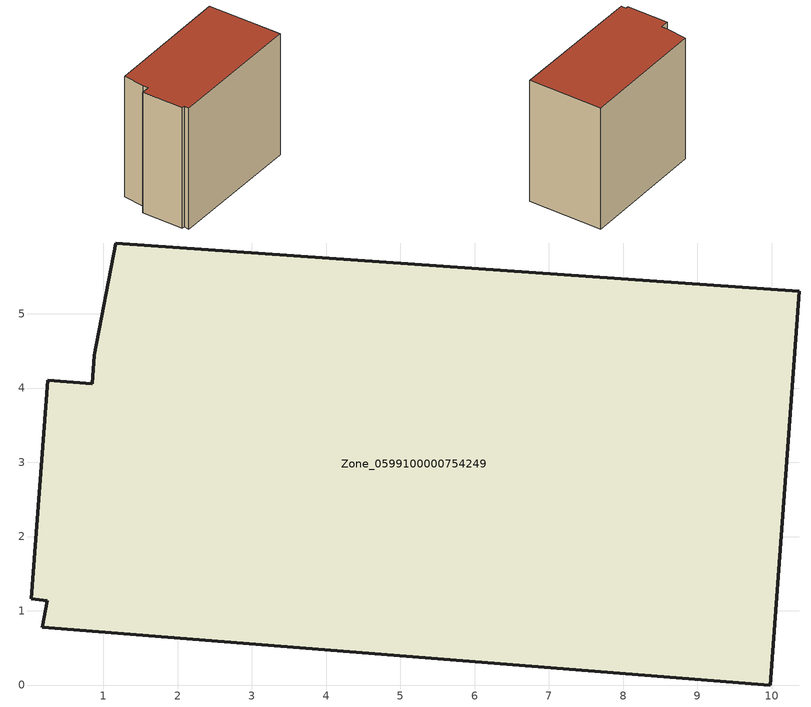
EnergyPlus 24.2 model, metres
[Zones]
Zone_0599100000754249
 floor ground (C_G): 0.85,4.06 0.88,4.44 1.17,5.95 10.37,5.3 9.98,0 0.18,0.78 0.25,1.13 0.03,1.16 0.25,4.1 z0
 wall outside (C_F): 0.88,4.44 0.85,4.06 0.25,4.1 0.03,1.16 0.25,1.13 0.18,0.78 9.98,0 10.37,5.3 1.17,5.95 0.88,4.44 z0:9.04
 roof outside (C_R): 10.37,5.3 1.17,5.95 0.88,4.44 0.85,4.06 0.25,4.1 0.03,1.16 0.25,1.13 0.18,0.78 9.98,0 z9.04
[BUILDING]
Pand.0599100000754249: North Axis=0; Terrain=City; Loads Convergence Tolerance Value=0.04; Temperature Convergence Tolerance Value=0.4; Solar Distribution=FullExterior; Maximum Number of Warmup Days=25; Minimum Number of Warmup Days=1
[Site:Location]
Rotterdam.The.Hague.AP_ZH_NLD Design_Conditions: Latitude=51.96; Longitude=4.45; Time Zone=1; Elevation=-4.5
[SITE:GROUNDTEMPERATURE:BUILDINGSURFACE]
18, 18, 18, 18, 18, 18, 18, 18, 18, 18, 18, 18
[MATERIAL] Thermal Absorptance=0.9; Solar Absorptance=0.7; Visible Absorptance=0.7
Name | Roughness | Thickness | Conductivity | Density | Specific Heat
G.TI.2006-2014 | MediumSmooth | 0.15 | 0.06 | 540 | 1210
F.TI.2006-2014 | Rough | 0.3 | 0.12 | 1920 | 840
R.TI.2006-2014 | MediumRough | 0.2 | 0.08 | 1500 | 1000
[CONSTRUCTION]
C_G: G.TI.2006-2014
C_F: F.TI.2006-2014
C_R: R.TI.2006-2014
[ZONE]
Zone_0599100000754249: Type=1; Multiplier=1; Ceiling Height=Autocalculate; Volume=Autocalculate; Floor Area=autocalculate; Part of Total Floor Area=Yes
[ZONEINFILTRATION:DESIGNFLOWRATE]
Infil_Zone_0599100000754249: Zone or ZoneList or Space or SpaceList=Zone_0599100000754249; Schedule=AlwaysOn; Design Flow Rate Calculation Method=Flow/Area; Flow Rate per Floor Area=0.0015; Constant Term Coefficient=1; Temperature Term Coefficient=0; Velocity Term Coefficient=0; Velocity Squared Term Coefficient=0
[HVACTEMPLATE:ZONE:IDEALLOADSAIRSYSTEM]
Zone_0599100000754249: Maximum Heating Supply Air Temperature=50; Minimum Cooling Supply Air Temperature=13; Maximum Heating Supply Air Humidity Ratio=0.0156; Minimum Cooling Supply Air Humidity Ratio=0.0077; Heating Limit=NoLimit; Cooling Limit=NoLimit; Dehumidification Control Type=ConstantSensibleHeatRatio; Cooling Sensible Heat Ratio=0.7; Dehumidification Setpoint=60; Humidification Control Type=None; Humidification Setpoint=30; Outdoor Air Method=None; Outdoor Air Flow Rate per Person=0.00944; Outdoor Air Flow Rate per Zone Floor Area=0; Outdoor Air Flow Rate per Zone=0; Demand Controlled Ventilation Type=None; Outdoor Air Economizer Type=NoEconomizer; Heat Recovery Type=None; Sensible Heat Recovery Effectiveness=0.7; Latent Heat Recovery Effectiveness=0.65
[ZONECONTROL:THERMOSTAT]
ThermostatControl_Zone_0599100000754249: Zone or ZoneList=Zone_0599100000754249; Control Type Schedule=DualSetpointControlType; Control 1=Thermostat_Zone_0599100000754249; Temperature Difference Between Cutout And Setpoint=0
[THERMOSTATSETPOINT:DUALSETPOINT]
Thermostat_Zone_0599100000754249: Heating Setpoint Temperature Schedule=HeatingSetpoint_Zone_0599100000754249; Cooling Setpoint Temperature Schedule=CoolingSetpoint_Zone_0599100000754249
[SCHEDULE:COMPACT]
HeatingSetpoint_Zone_0599100000754249: Through: 12/31, For: AllDays, Until: 24:00, 21
CoolingSetpoint_Zone_0599100000754249: Through: 12/31, For: AllDays, Until: 24:00, 24
DualSetpointControlType: Through: 12/31, For: AllDays, Until: 24:00, 4
AlwaysOn: Through: 12/31, For: AllDays, Until: 24:00, 1
